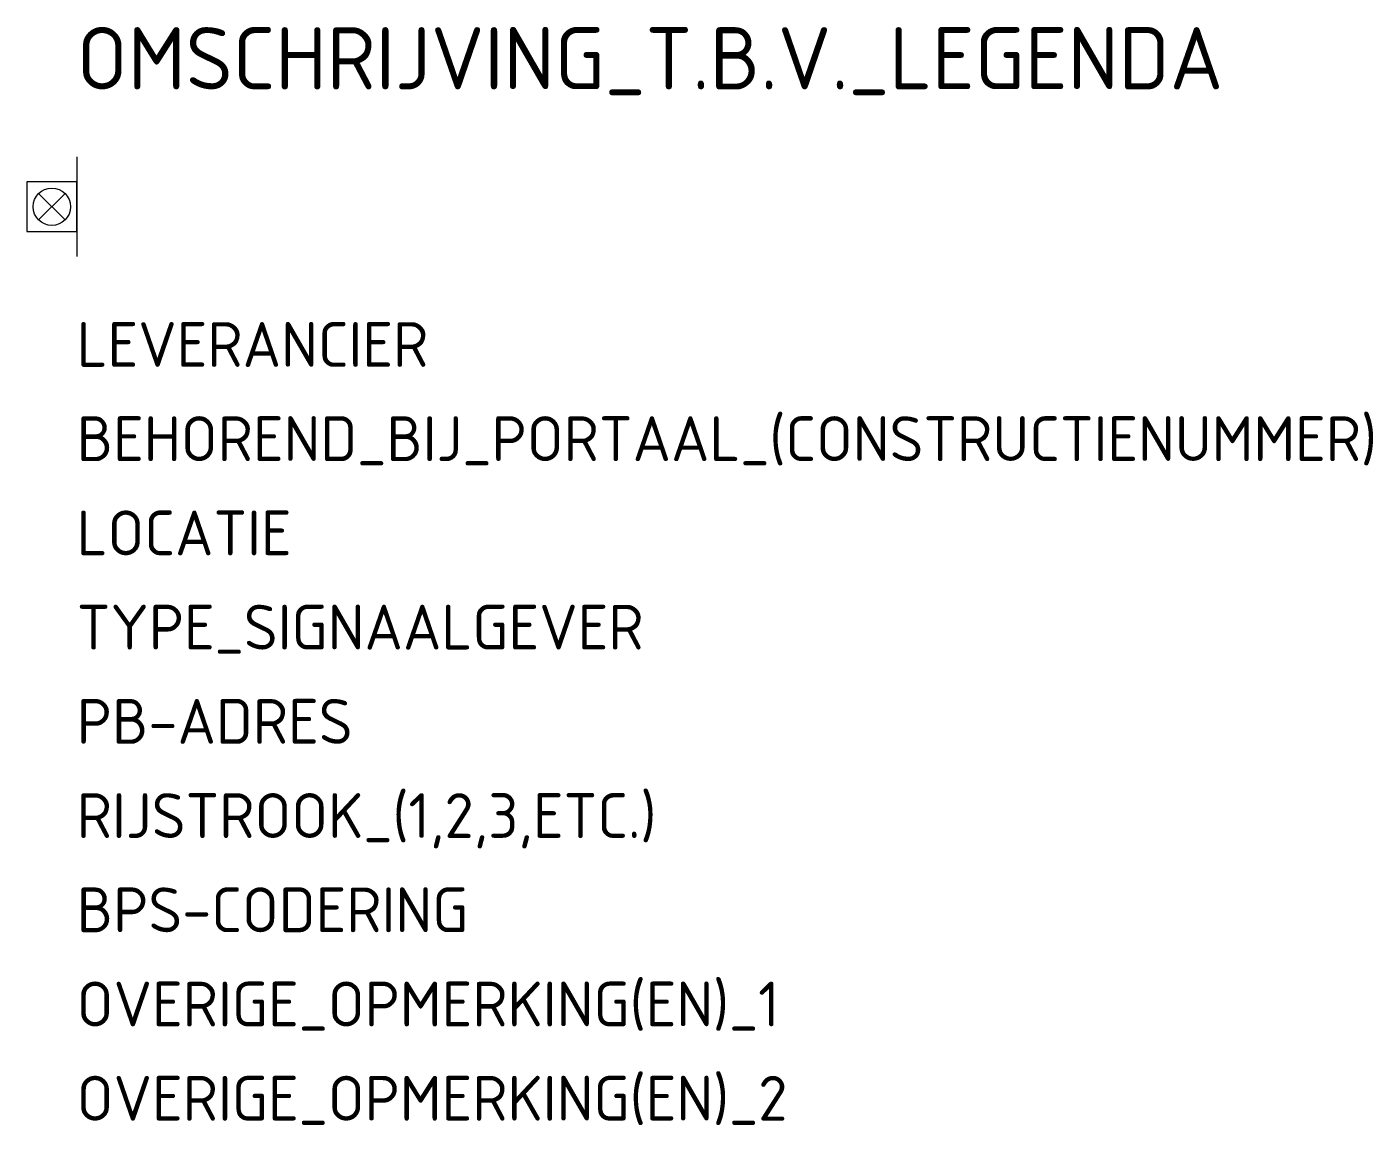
# Model space of a CAD drawing. Extents: x -2 to 52.1, y -38.9 to 5.2.
import ezdxf

# ---------------------------------------------------------------- set-up
doc = ezdxf.new("R2010")
doc.units = 0
doc.header["$LTSCALE"] = 5
doc.header["$MEASUREMENT"] = 0
doc.layers.get('0').update_dxf_attribs({"linetype": 'CONTINUOUS'})
doc.layers.add('N-WE-KL-DATA-T18', color=1, linetype='CONTINUOUS', lineweight=18)
doc.layers.add('N-WE-KL-DATA-T25', color=7, linetype='CONTINUOUS', lineweight=25)
doc.styles.add('NLCS-ISO', font='NLCS-ISO.ttf')

msp = doc.modelspace()

# ---------------------------------------------------------------- linework, layer by layer
msp.add_line((0, 0), (0, -4))
at = {"flags": 128}
msp.add_lwpolyline([(0, -3), (0, -1), (-2, -1), (-2, -3)], close=True, dxfattribs=at)
for points in [[(-0.47, -2.53), (-1.53, -1.47)], [(-0.47, -1.47), (-1.53, -2.53)]]:
    msp.add_lwpolyline(points, dxfattribs=at)
msp.add_circle((-1, -2), 0.75)

# ---------------------------------------------------------------- texts
at = {"layer": 'N-WE-KL-DATA-T18', "linetype": 'ByBlock', "style": 'NLCS-ISO', "flags": 1}
for tag, p, s in [('LEVERANCIER', (0, -8.431), ''), ('BEHOREND_BIJ_PORTAAL_(CONSTRUCTIENUMMER)', (0, -12.215), ''), ('LOCATIE', (0, -16), ''), ('TYPE_SIGNAALGEVER', (0, -19.784), 'MSI-RS 3.2'), ('PB-ADRES', (0, -23.569), ''), ('RIJSTROOK_(1,2,3,ETC.)', (0, -27.353), ''), ('BPS-CODERING', (0, -31.138), ''), ('OVERIGE_OPMERKING(EN)_1', (0, -34.922), ''), ('OVERIGE_OPMERKING(EN)_2', (0, -38.707), '')]:
    msp.add_attdef(tag, p, s, height=1.8, dxfattribs=at)
at = {"layer": 'N-WE-KL-DATA-T25', "linetype": 'ByBlock', "style": 'NLCS-ISO'}
msp.add_attdef('OMSCHRIJVING_T.B.V._LEGENDA', (0, 2.715), 'DVT1', height=2.5, dxfattribs=at)

doc.saveas('drawing.dxf')
